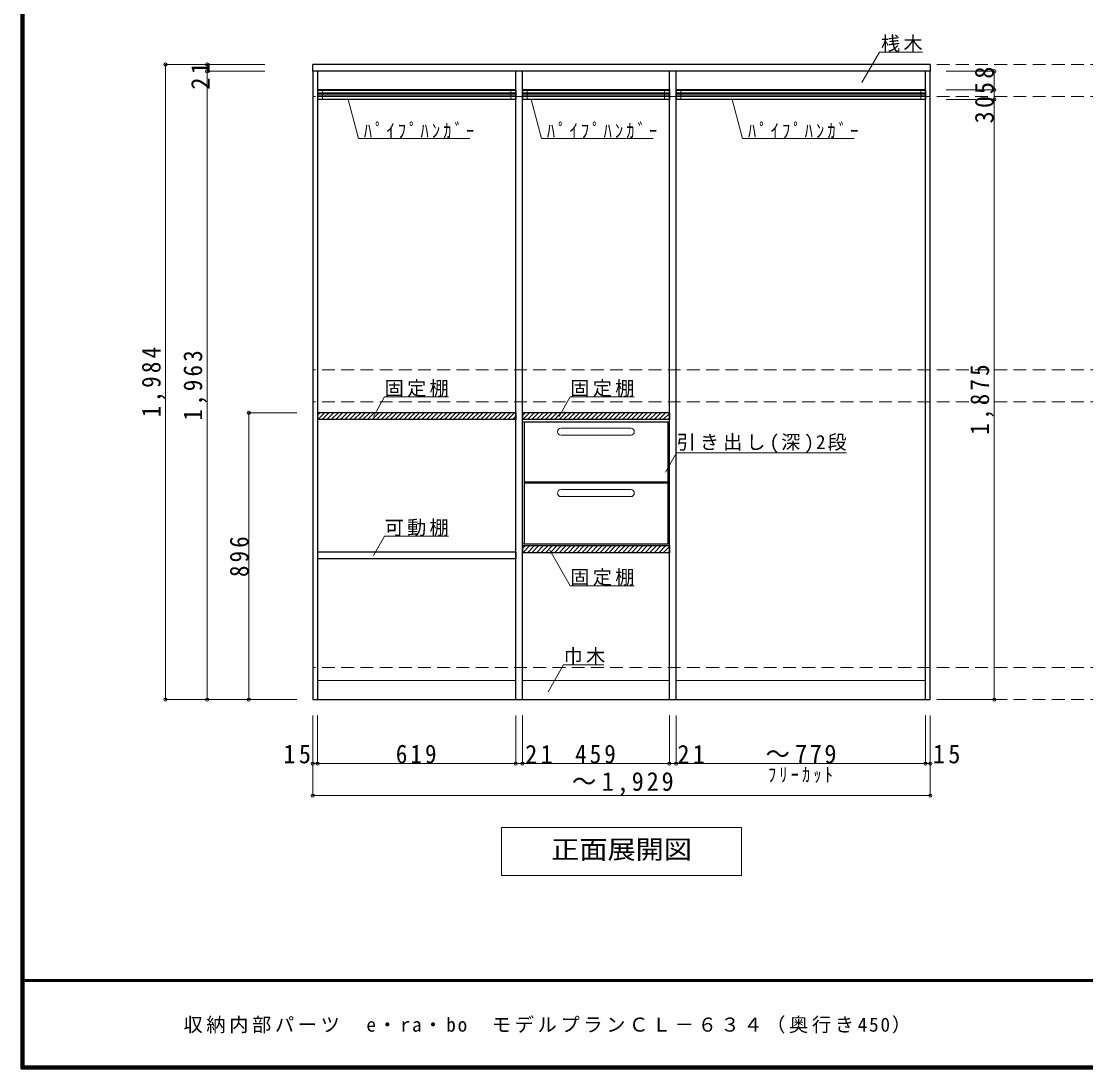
# Model space of a CAD drawing. Units: millimetres, scale not verified. Extents: x -3922 to 3878, y -2932 to 2722.
# Drawn here: x -3922 to -597, y -2864 to 408 of the extents above; entities that cross this region are included whole.
import ezdxf
from ezdxf.enums import TextEntityAlignment as Align

# ---------------------------------------------------------------- set-up
doc = ezdxf.new("R2010")
doc.units = ezdxf.units.MM
doc.header["$LTSCALE"] = 20
doc.header["$PDMODE"] = 32
doc.header["$PDSIZE"] = 10
doc.linetypes.add('DASHED2', pattern=[3, 2, -1])
for name, color, linetype, lineweight in [('0-2', 2, 'Continuous', 35), ('0-3_固定棚', 3, 'Continuous', 25), ('0-4_可動棚', 3, 'Continuous', 25), ('0-6_パイプハンガー', 4, 'Continuous', 9), ('0-7_桟木・巾木', 2, 'Continuous', 35), ('0-8', 7, 'Continuous', 18), ('0-A_文字', 7, 'Continuous', 18), ('0-B_寸法', 7, 'Continuous', 9), ('0-C_ハッチ', 4, 'Continuous', 9), ('F-1_枠', 6, 'Continuous', 40)]:
    doc.layers.add(name, color=color, linetype=linetype, lineweight=lineweight)
doc.layers.add('F-A_文字', color=7, linetype='Continuous')
doc.styles.add('ＭＳ ゴシック', font='')
doc.styles.get('ＭＳ ゴシック').set_extended_font_data('MS Gothic')

msp = doc.modelspace()

# ---------------------------------------------------------------- linework, layer by layer
at = {"layer": '0-2', "color": 3, "lineweight": 25}
for p, q in [((-3011.53, 251.73), (-3011.53, 272.73)), ((-1082.53, 272.73), (-3011.53, 272.73)), ((-1082.53, 272.73), (-1082.53, 251.73)), ((-3011.53, 251.73), (-3011.53, -1711.27)), ((-1082.53, 251.73), (-3011.53, 251.73)), ((-2996.53, 251.73), (-2996.53, -1711.27)), ((-2377.53, -1711.27), (-2377.53, 251.73)), ((-2356.53, -1711.27), (-2356.53, 251.73)), ((-1897.53, -1711.27), (-1897.53, 251.73)), ((-1876.53, -1711.27), (-1876.53, 251.73)), ((-1097.53, -1711.27), (-1097.53, 251.73)), ((-1082.53, -1711.27), (-1082.53, 251.73)), ((-3011.53, -1711.27), (-1082.53, -1711.27))]:
    msp.add_line(p, q, dxfattribs=at)
at = {"layer": '0-3_固定棚'}
for p, q in [((-2996.53, -815.27), (-2996.53, -836.27)), ((-2377.53, -815.27), (-2996.53, -815.27)), ((-2377.53, -815.27), (-2377.53, -836.27)), ((-2356.53, -815.27), (-2356.53, -836.27)), ((-1897.53, -815.27), (-2356.53, -815.27)), ((-1897.53, -815.27), (-1897.53, -836.27)), ((-2377.53, -836.27), (-2996.53, -836.27)), ((-1897.53, -836.27), (-2356.53, -836.27)), ((-2356.53, -1231.27), (-2356.53, -1252.27)), ((-1897.53, -1231.27), (-2356.53, -1231.27)), ((-1897.53, -1252.27), (-2356.53, -1252.27)), ((-1897.53, -1231.27), (-1897.53, -1252.27))]:
    msp.add_line(p, q, dxfattribs=at)
at = {"layer": '0-4_可動棚'}
for p, q in [((-2377.53, -1250.27), (-2996.53, -1250.27)), ((-2996.53, -1250.27), (-2996.53, -1271.27)), ((-2377.53, -1250.27), (-2377.53, -1271.27)), ((-2377.53, -1271.27), (-2996.53, -1271.27))]:
    msp.add_line(p, q, dxfattribs=at)
at = {"layer": '0-6_パイプハンガー', "color": 3, "lineweight": 25}
for p, q in [((-2996.53, 193.73), (-2996.53, 163.73)), ((-2377.53, 193.73), (-2996.53, 193.73)), ((-2377.53, 193.73), (-2377.53, 163.73)), ((-1897.53, 193.73), (-2356.53, 193.73)), ((-2356.53, 193.73), (-2356.53, 163.73)), ((-1897.53, 193.73), (-1897.53, 163.73)), ((-1097.53, 193.73), (-1876.53, 193.73)), ((-1876.53, 193.73), (-1876.53, 163.73)), ((-1097.53, 193.73), (-1097.53, 163.73)), ((-2377.53, 163.73), (-2996.53, 163.73)), ((-1897.53, 163.73), (-2356.53, 163.73)), ((-1097.53, 163.73), (-1876.53, 163.73))]:
    msp.add_line(p, q, dxfattribs=at)
at = {"layer": '0-6_パイプハンガー'}
for p, q in [((-2996.53, 184.73), (-2377.53, 184.73)), ((-2996.53, 180.73), (-2377.53, 180.73)), ((-2996.53, 176.73), (-2377.53, 176.73)), ((-2996.53, 172.73), (-2377.53, 172.73)), ((-2356.53, 184.73), (-1897.53, 184.73)), ((-2356.53, 180.73), (-1897.53, 180.73)), ((-2356.53, 176.73), (-1897.53, 176.73)), ((-2356.53, 172.73), (-1897.53, 172.73)), ((-1876.53, 184.73), (-1097.53, 184.73)), ((-1876.53, 180.73), (-1097.53, 180.73)), ((-1876.53, 176.73), (-1097.53, 176.73)), ((-1876.53, 172.73), (-1097.53, 172.73))]:
    msp.add_line(p, q, dxfattribs=at)
at = {"layer": '0-6_パイプハンガー', "color": 7, "lineweight": 18}
for p, q in [((-2981.53, 193.73), (-2981.53, 163.73)), ((-2392.53, 193.73), (-2392.53, 163.73)), ((-2341.53, 193.73), (-2341.53, 163.73)), ((-1912.53, 193.73), (-1912.53, 163.73)), ((-1861.53, 193.73), (-1861.53, 163.73)), ((-1112.53, 193.73), (-1112.53, 163.73))]:
    msp.add_line(p, q, dxfattribs=at)
at = {"layer": '0-7_桟木・巾木', "color": 7, "lineweight": 18}
for p, q in [((-2377.53, 191.73), (-2996.53, 191.73)), ((-1897.53, 191.73), (-2356.53, 191.73)), ((-1097.53, 191.73), (-1876.53, 191.73)), ((-2996.53, -1651.27), (-2377.53, -1651.27)), ((-2356.53, -1651.27), (-1897.53, -1651.27)), ((-1876.53, -1651.27), (-1097.53, -1651.27))]:
    msp.add_line(p, q, dxfattribs=at)
at = {"layer": '0-8', "color": 3, "lineweight": 25}
for p, q in [((-2351.53, -843.27), (-2351.53, -1224.27)), ((-2351.53, -843.27), (-1902.53, -843.27)), ((-1902.53, -843.27), (-1902.53, -1224.27)), ((-1902.53, -1032.27), (-2351.53, -1032.27)), ((-1902.53, -1035.27), (-2351.53, -1035.27)), ((-2351.53, -1224.27), (-1902.53, -1224.27))]:
    msp.add_line(p, q, dxfattribs=at)
at = {"layer": '0-8'}
for p, q in [((-2236.03, -863.27), (-2018.03, -863.27)), ((-1902.53, -843.27), (-1897.53, -843.27)), ((-1897.53, -843.27), (-1897.53, -1224.27)), ((-2236.03, -885.27), (-2018.03, -885.27)), ((-2236.03, -1055.27), (-2018.03, -1055.27)), ((-2236.03, -1077.27), (-2018.03, -1077.27)), ((-2351.53, -1224.27), (-2356.53, -1224.27)), ((-1902.53, -1224.27), (-1897.53, -1224.27))]:
    msp.add_line(p, q, dxfattribs=at)
msp.add_lwpolyline([(-2351.53, -843.27), (-2356.53, -843.27), (-2356.53, -1224.27)], dxfattribs=at)
for centre, start, end in [((-2236.03, -874.27), 90, 270), ((-2018.03, -874.27), 270, 90), ((-2236.03, -1066.27), 90, 270), ((-2018.03, -1066.27), 270, 90)]:
    msp.add_arc(centre, 11, start, end, dxfattribs=at)
at = {"layer": '0-A_文字'}
for p, q in [((-1295.94, 216.5), (-1241.12, 311.47)), ((-1106.53, 311.47), (-1241.12, 311.47)), ((-2868.79, 41.79), (-2901.46, 163.73)), ((-2296.98, 41.79), (-2329.65, 163.73)), ((-1668.79, 41.79), (-1701.46, 163.73)), ((-2868.79, 41.79), (-2520.41, 41.79)), ((-2296.98, 41.79), (-1948.6, 41.79)), ((-1668.79, 41.79), (-1320.41, 41.79)), ((-2822.05, -826.33), (-2787.03, -765.68)), ((-2587.03, -765.68), (-2787.03, -765.68)), ((-2242.19, -826.33), (-2207.17, -765.68)), ((-2007.17, -765.68), (-2207.17, -765.68)), ((-1910.16, -1001.22), (-1875.14, -940.56)), ((-1343.87, -940.56), (-1875.14, -940.56)), ((-2822.05, -1261.33), (-2787.03, -1200.68)), ((-2587.03, -1200.68), (-2787.03, -1200.68)), ((-2276.61, -1686.83), (-2227.86, -1602.39)), ((-2227.86, -1602.39), (-2101.83, -1602.39)), ((-1672.03, -2111.27), (-1672.03, -2261.27)), ((-2422.03, -2261.27), (-1672.03, -2261.27))]:
    msp.add_line(p, q, dxfattribs=at)
for points in [[(-2007.17, -1355.53), (-2207.17, -1355.53), (-2271.2, -1244.63)], [(-1672.03, -2111.27), (-2422.03, -2111.27), (-2422.03, -2261.27)]]:
    msp.add_lwpolyline(points, dxfattribs=at)
at = {"layer": '0-B_寸法', "color": 4}
for p, q in [((-3471.53, 272.73), (-3471.53, -1711.27)), ((-3471.53, 272.73), (-3341.53, 272.73)), ((-3341.53, 272.73), (-3341.53, 251.73)), ((-3341.53, 272.73), (-3161.53, 272.73)), ((-3341.53, 251.73), (-3161.53, 251.73)), ((-3341.53, 251.73), (-3341.53, -1711.27)), ((-882.53, 251.73), (-1032.53, 251.73)), ((-882.53, 251.73), (-882.53, 193.73)), ((-882.53, 193.73), (-1032.53, 193.73)), ((-882.53, 193.73), (-882.53, 163.73)), ((-882.53, 163.73), (-1032.53, 163.73)), ((-882.53, 163.73), (-882.53, -1711.27)), ((-3211.53, -815.27), (-3061.53, -815.27)), ((-3211.53, -1711.27), (-3211.53, -815.27)), ((-3471.53, -1711.27), (-3341.53, -1711.27)), ((-3341.53, -1711.27), (-3061.53, -1711.27)), ((-882.53, -1711.27), (-1032.53, -1711.27)), ((-3011.53, -1911.27), (-3011.53, -1761.27)), ((-2996.53, -1911.27), (-2996.53, -1761.27)), ((-2377.53, -1911.27), (-2377.53, -1761.27)), ((-2356.53, -1911.27), (-2356.53, -1761.27)), ((-1897.53, -1911.27), (-1897.53, -1761.27)), ((-1876.53, -1911.27), (-1876.53, -1761.27)), ((-1097.53, -1911.27), (-1097.53, -1761.27)), ((-1082.53, -1911.27), (-1082.53, -1761.27)), ((-2996.53, -1911.27), (-3011.53, -1911.27)), ((-3011.53, -2011.27), (-3011.53, -1911.27)), ((-2377.53, -1911.27), (-2996.53, -1911.27)), ((-2356.53, -1911.27), (-2377.53, -1911.27)), ((-1097.53, -1911.27), (-2356.53, -1911.27)), ((-1082.53, -1911.27), (-1097.53, -1911.27)), ((-1082.53, -2011.27), (-1082.53, -1911.27)), ((-3011.53, -2011.27), (-1082.53, -2011.27))]:
    msp.add_line(p, q, dxfattribs=at)
at = {"layer": '0-B_寸法', "color": 4, "linetype": 'DASHED2'}
for p, q in [((3177.47, 272.73), (-3011.53, 272.73)), ((3177.47, 172.73), (-3011.53, 172.73)), ((3177.47, -681.27), (-3011.53, -681.27)), ((3177.47, -781.27), (-3011.53, -781.27)), ((3177.47, -1611.27), (-3011.53, -1611.27)), ((3177.47, -1711.27), (-3011.53, -1711.27))]:
    msp.add_line(p, q, dxfattribs=at)
at = {"layer": '0-B_寸法'}
for p in [(-3471.53, 272.73), (-3341.53, 272.73), (-3341.53, 251.73), (-882.53, 251.73), (-882.53, 193.73), (-882.53, 163.73), (-3211.53, -815.27), (-3471.53, -1711.27), (-3341.53, -1711.27), (-3211.53, -1711.27), (-882.53, -1711.27), (-3011.53, -1911.27), (-2996.53, -1911.27), (-2377.53, -1911.27), (-2356.53, -1911.27), (-1897.53, -1911.27), (-1876.53, -1911.27), (-1097.53, -1911.27), (-1082.53, -1911.27), (-3011.53, -2011.27), (-1082.53, -2011.27)]:
    msp.add_point(p, dxfattribs=at)
at = {"layer": '0-C_ハッチ'}
for p, q in [((-2996.53, -822.63), (-2989.17, -815.27)), ((-2996.03, -836.27), (-2975.03, -815.27)), ((-2981.88, -836.27), (-2960.88, -815.27)), ((-2967.74, -836.27), (-2946.74, -815.27)), ((-2953.6, -836.27), (-2932.6, -815.27)), ((-2939.46, -836.27), (-2918.46, -815.27)), ((-2925.32, -836.27), (-2904.32, -815.27)), ((-2911.17, -836.27), (-2890.17, -815.27)), ((-2897.03, -836.27), (-2876.03, -815.27)), ((-2882.89, -836.27), (-2861.89, -815.27)), ((-2868.75, -836.27), (-2847.75, -815.27)), ((-2854.61, -836.27), (-2833.61, -815.27)), ((-2840.46, -836.27), (-2819.46, -815.27)), ((-2826.32, -836.27), (-2805.32, -815.27)), ((-2812.18, -836.27), (-2791.18, -815.27)), ((-2798.04, -836.27), (-2777.04, -815.27)), ((-2783.89, -836.27), (-2762.89, -815.27)), ((-2769.75, -836.27), (-2748.75, -815.27)), ((-2755.61, -836.27), (-2734.61, -815.27)), ((-2741.47, -836.27), (-2720.47, -815.27)), ((-2727.33, -836.27), (-2706.33, -815.27)), ((-2713.18, -836.27), (-2692.18, -815.27)), ((-2699.04, -836.27), (-2678.04, -815.27)), ((-2684.9, -836.27), (-2663.9, -815.27)), ((-2670.76, -836.27), (-2649.76, -815.27)), ((-2656.62, -836.27), (-2635.62, -815.27)), ((-2642.47, -836.27), (-2621.47, -815.27)), ((-2628.33, -836.27), (-2607.33, -815.27)), ((-2614.19, -836.27), (-2593.19, -815.27)), ((-2600.05, -836.27), (-2579.05, -815.27)), ((-2585.9, -836.27), (-2564.9, -815.27)), ((-2571.76, -836.27), (-2550.76, -815.27)), ((-2557.62, -836.27), (-2536.62, -815.27)), ((-2543.48, -836.27), (-2522.48, -815.27)), ((-2529.34, -836.27), (-2508.34, -815.27)), ((-2515.19, -836.27), (-2494.19, -815.27)), ((-2501.05, -836.27), (-2480.05, -815.27)), ((-2486.91, -836.27), (-2465.91, -815.27)), ((-2472.77, -836.27), (-2451.77, -815.27)), ((-2458.63, -836.27), (-2437.63, -815.27)), ((-2444.48, -836.27), (-2423.48, -815.27)), ((-2430.34, -836.27), (-2409.34, -815.27)), ((-2416.2, -836.27), (-2395.2, -815.27)), ((-2402.06, -836.27), (-2381.06, -815.27)), ((-2387.91, -836.27), (-2377.53, -825.88)), ((-2356.53, -823.46), (-2348.34, -815.27)), ((-2355.19, -836.27), (-2334.19, -815.27)), ((-2341.05, -836.27), (-2320.05, -815.27)), ((-2326.91, -836.27), (-2305.91, -815.27)), ((-2312.77, -836.27), (-2291.77, -815.27)), ((-2298.63, -836.27), (-2277.63, -815.27)), ((-2284.48, -836.27), (-2263.48, -815.27)), ((-2270.34, -836.27), (-2249.34, -815.27)), ((-2256.2, -836.27), (-2235.2, -815.27)), ((-2242.06, -836.27), (-2221.06, -815.27)), ((-2227.91, -836.27), (-2206.91, -815.27)), ((-2213.77, -836.27), (-2192.77, -815.27)), ((-2199.63, -836.27), (-2178.63, -815.27)), ((-2185.49, -836.27), (-2164.49, -815.27)), ((-2171.35, -836.27), (-2150.35, -815.27)), ((-2157.2, -836.27), (-2136.2, -815.27)), ((-2143.06, -836.27), (-2122.06, -815.27)), ((-2128.92, -836.27), (-2107.92, -815.27)), ((-2114.78, -836.27), (-2093.78, -815.27)), ((-2100.64, -836.27), (-2079.64, -815.27)), ((-2086.49, -836.27), (-2065.49, -815.27)), ((-2072.35, -836.27), (-2051.35, -815.27)), ((-2058.21, -836.27), (-2037.21, -815.27)), ((-2044.07, -836.27), (-2023.07, -815.27)), ((-2029.92, -836.27), (-2008.92, -815.27)), ((-2015.78, -836.27), (-1994.78, -815.27)), ((-2001.64, -836.27), (-1980.64, -815.27)), ((-1987.5, -836.27), (-1966.5, -815.27)), ((-1973.36, -836.27), (-1952.36, -815.27)), ((-1959.21, -836.27), (-1938.21, -815.27)), ((-1945.07, -836.27), (-1924.07, -815.27)), ((-1930.93, -836.27), (-1909.93, -815.27)), ((-1916.79, -836.27), (-1897.53, -817.01)), ((-1902.65, -836.27), (-1897.53, -831.15)), ((-2356.53, -1239.46), (-2348.34, -1231.27)), ((-2355.19, -1252.27), (-2334.19, -1231.27)), ((-2341.05, -1252.27), (-2320.05, -1231.27)), ((-2326.91, -1252.27), (-2305.91, -1231.27)), ((-2312.77, -1252.27), (-2291.77, -1231.27)), ((-2298.63, -1252.27), (-2277.63, -1231.27)), ((-2284.48, -1252.27), (-2263.48, -1231.27)), ((-2270.34, -1252.27), (-2249.34, -1231.27)), ((-2256.2, -1252.27), (-2235.2, -1231.27)), ((-2242.06, -1252.27), (-2221.06, -1231.27)), ((-2227.91, -1252.27), (-2206.91, -1231.27)), ((-2213.77, -1252.27), (-2192.77, -1231.27)), ((-2199.63, -1252.27), (-2178.63, -1231.27)), ((-2185.49, -1252.27), (-2164.49, -1231.27)), ((-2171.35, -1252.27), (-2150.35, -1231.27)), ((-2157.2, -1252.27), (-2136.2, -1231.27)), ((-2143.06, -1252.27), (-2122.06, -1231.27)), ((-2128.92, -1252.27), (-2107.92, -1231.27)), ((-2114.78, -1252.27), (-2093.78, -1231.27)), ((-2100.64, -1252.27), (-2079.64, -1231.27)), ((-2086.49, -1252.27), (-2065.49, -1231.27)), ((-2072.35, -1252.27), (-2051.35, -1231.27)), ((-2058.21, -1252.27), (-2037.21, -1231.27)), ((-2044.07, -1252.27), (-2023.07, -1231.27)), ((-2029.92, -1252.27), (-2008.92, -1231.27)), ((-2015.78, -1252.27), (-1994.78, -1231.27)), ((-2001.64, -1252.27), (-1980.64, -1231.27)), ((-1987.5, -1252.27), (-1966.5, -1231.27)), ((-1973.36, -1252.27), (-1952.36, -1231.27)), ((-1959.21, -1252.27), (-1938.21, -1231.27)), ((-1945.07, -1252.27), (-1924.07, -1231.27)), ((-1930.93, -1252.27), (-1909.93, -1231.27)), ((-1916.79, -1252.27), (-1897.53, -1233.01)), ((-1902.65, -1252.27), (-1897.53, -1247.15))]:
    msp.add_line(p, q, dxfattribs=at)
at = {"layer": 'F-1_枠'}
for p, q in [((-3922.03, 2722.29), (-3922.03, -2864.37)), ((-3918.7, 2722.29), (-3918.7, -2864.37)), ((-3915.36, 2722.29), (-3915.36, -2864.37)), ((3877.97, -2587.71), (-3922.03, -2587.71)), ((3877.97, -2591.04), (-3922.03, -2591.04)), ((3877.97, -2857.71), (-3922.03, -2857.71)), ((3877.97, -2861.04), (-3922.03, -2861.04)), ((3877.97, -2864.37), (-3922.03, -2864.37))]:
    msp.add_line(p, q, dxfattribs=at)

# ---------------------------------------------------------------- texts
at = {"layer": '0-A_文字', "style": 'ＭＳ ゴシック', "width": 1.1}
msp.add_text('正面展開図', height=58.65, dxfattribs=at).set_placement((-2267.03, -2226.27), align=Align.BOTTOM_LEFT)
at = {"layer": '0-A_文字', "char_height": 43.99, "attachment_point": 7, "style": 'ＭＳ ゴシック'}
for s, insert in [('\\T1.17;桟木', (-1236.53, 311.47)), ('\\T1.39;\\W0.85;ﾊﾟｲﾌﾟﾊﾝｶﾞｰ', (-2851.96, 41.79)), ('\\T1.39;\\W0.85;ﾊﾟｲﾌﾟﾊﾝｶﾞｰ', (-2280.15, 41.79)), ('\\T1.39;\\W0.85;ﾊﾟｲﾌﾟﾊﾝｶﾞｰ', (-1651.96, 41.79)), ('\\T1.17;固定棚', (-2787.03, -765.68)), ('\\T1.17;固定棚', (-2207.17, -765.68)), ('\\T1.21;引き出し(深)2段', (-1875.14, -940.56)), ('\\T1.17;可動棚', (-2787.03, -1200.68)), ('\\T1.17;固定棚', (-2207.17, -1355.53)), ('\\T1.17;巾木', (-2227.86, -1602.39)), ('\\T1.39;\\W0.85;ﾌﾘｰｶｯﾄ', (-1589.53, -1971.27))]:
    msp.add_mtext(s, dxfattribs=dict(at, insert=insert))
at = {"layer": '0-B_寸法', "char_height": 58.65, "attachment_point": 7, "rotation": 90, "style": 'ＭＳ ゴシック'}
for s, insert in [('\\T1.27;\\W0.95;21', (-3333.07, 194.25)), ('\\T1.27;\\W0.95;58', (-883.82, 180.23)), ('\\T1.27;\\W0.95;30', (-883.82, 88.73)), ('\\T1.28;\\W0.9;1,984', (-3471.92, -829.27)), ('\\T1.28;\\W0.9;1,963', (-3341.92, -839.77)), ('\\T1.28;\\W0.9;1,875', (-883.82, -883.77)), ('\\T1.27;\\W0.9;896', (-3211.53, -1328.27))]:
    msp.add_mtext(s, dxfattribs=dict(at, insert=insert))
at = {"layer": '0-B_寸法', "char_height": 58.65, "attachment_point": 7, "style": 'ＭＳ ゴシック'}
for s, insert in [('\\T1.27;\\W0.95;15', (-3103.16, -1911.27)), ('\\T1.27;\\W0.9;619', (-2752.03, -1911.27)), ('\\T1.27;\\W0.95;21', (-2348.08, -1911.27)), ('\\T1.27;\\W0.9;459', (-2192.03, -1911.27)), ('\\T1.27;\\W0.95;21', (-1872.58, -1911.27)), ('\\T1.21;\\W0.95;～779', (-1597.03, -1911.27)), ('\\T1.27;\\W0.95;15', (-1074.5, -1911.27)), ('\\T1.23;\\W0.95;～1,929', (-2202.03, -2011.27))]:
    msp.add_mtext(s, dxfattribs=dict(at, insert=insert))
at = {"layer": 'F-A_文字', "insert": (-3415.36, -2754.37), "char_height": 43.99, "attachment_point": 7, "style": 'ＭＳ ゴシック'}
msp.add_mtext('\\T1.19;収納内部パーツ\u3000e・ra・bo\u3000モデルプランＣＬ－６３４（奥行き450）', dxfattribs=at)

doc.saveas('drawing.dxf')
